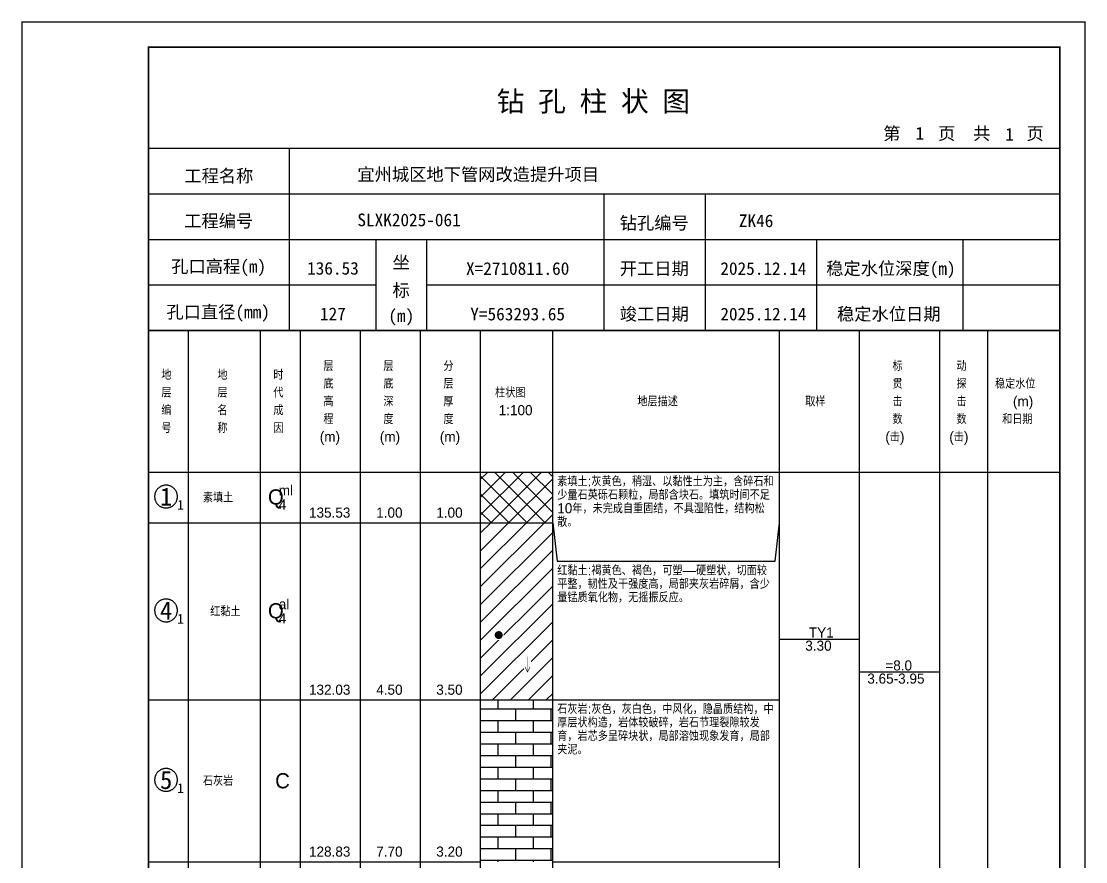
# Model space of a CAD drawing. Header units: millimetres. Extents: x 12489 to 89920, y 4630 to 4927.
# Drawn here: x 48349.3 to 48559.6, y 4760.7 to 4926.8 of the extents above; entities that cross this region are included whole.
import ezdxf
from ezdxf.enums import TextEntityAlignment as Align

# ---------------------------------------------------------------- set-up
doc = ezdxf.new("R2010")
doc.units = ezdxf.units.MM
doc.layers.add('GICAD_QUYANG', color=7, linetype='Continuous')
doc.layers.add('ZZT_TC', color=7, linetype='Continuous')
doc.styles.add('成果图图块', font='', dxfattribs={"height": 2.5})
doc.styles.add('成果图模板', font='')
doc.styles.add('成果图模板标题', font='simhei.ttf')
doc.styles.add('成果图表体', font='Comfont.shx', dxfattribs={"height": 2, "bigfont": 'Hztxt12a.shx'})
doc.styles.get('成果图图块').set_extended_font_data('FangSong_GB2312')
doc.styles.get('成果图模板').set_extended_font_data('FangSong_GB2312')

# ---------------------------------------------------------------- blocks, each defined once
blk = doc.blocks.new('DCBH-1-1-1302', base_point=(0.3, -0.11))
at = {"layer": 'ZZT_TC', "color": 7}
blk.add_polyline3d([(-0.19, 2.31, 0), (-0.3, 2.31, 0), (-0.41, 2.3, 0), (-0.52, 2.29, 0), (-0.63, 2.27, 0), (-0.73, 2.24, 0), (-0.84, 2.21, 0), (-0.95, 2.18, 0), (-1.05, 2.14, 0), (-1.15, 2.09, 0), (-1.25, 2.04, 0), (-1.35, 1.99, 0), (-1.44, 1.93, 0), (-1.53, 1.87, 0), (-1.62, 1.8, 0), (-1.7, 1.73, 0), (-1.78, 1.65, 0), (-1.86, 1.57, 0), (-1.93, 1.49, 0), (-2, 1.4, 0), (-2.06, 1.31, 0), (-2.12, 1.22, 0), (-2.17, 1.12, 0), (-2.22, 1.02, 0), (-2.27, 0.92, 0), (-2.31, 0.82, 0), (-2.34, 0.71, 0), (-2.37, 0.61, 0), (-2.4, 0.5, 0), (-2.41, 0.39, 0), (-2.43, 0.28, 0), (-2.44, 0.17, 0), (-2.44, 0.06, 0), (-2.44, -0.05, 0), (-2.43, -0.16, 0), (-2.41, -0.27, 0), (-2.4, -0.38, 0), (-2.37, -0.49, 0), (-2.34, -0.6, 0), (-2.31, -0.7, 0), (-2.27, -0.8, 0), (-2.22, -0.9, 0), (-2.17, -1, 0), (-2.12, -1.1, 0), (-2.06, -1.19, 0), (-2, -1.28, 0), (-1.93, -1.37, 0), (-1.86, -1.45, 0), (-1.78, -1.53, 0), (-1.7, -1.61, 0), (-1.62, -1.68, 0), (-1.53, -1.75, 0), (-1.44, -1.81, 0), (-1.35, -1.87, 0), (-1.25, -1.93, 0), (-1.15, -1.98, 0), (-1.05, -2.02, 0), (-0.95, -2.06, 0), (-0.84, -2.1, 0), (-0.73, -2.13, 0), (-0.63, -2.15, 0), (-0.52, -2.17, 0), (-0.41, -2.18, 0), (-0.3, -2.19, 0), (-0.19, -2.19, 0), (-0.08, -2.19, 0), (0.03, -2.18, 0), (0.14, -2.17, 0), (0.25, -2.15, 0), (0.36, -2.13, 0), (0.47, -2.1, 0), (0.57, -2.06, 0), (0.67, -2.02, 0), (0.77, -1.98, 0), (0.87, -1.93, 0), (0.97, -1.87, 0), (1.06, -1.81, 0), (1.15, -1.75, 0), (1.24, -1.68, 0), (1.32, -1.61, 0), (1.4, -1.53, 0), (1.48, -1.45, 0), (1.55, -1.37, 0), (1.62, -1.28, 0), (1.68, -1.19, 0), (1.74, -1.1, 0), (1.8, -1, 0), (1.85, -0.9, 0), (1.89, -0.8, 0), (1.93, -0.7, 0), (1.97, -0.6, 0), (2, -0.49, 0), (2.02, -0.38, 0), (2.04, -0.27, 0), (2.05, -0.16, 0), (2.06, -0.05, 0), (2.06, 0.06, 0), (2.06, 0.17, 0), (2.05, 0.28, 0), (2.04, 0.39, 0), (2.02, 0.5, 0), (2, 0.61, 0), (1.97, 0.71, 0), (1.93, 0.82, 0), (1.89, 0.92, 0), (1.85, 1.02, 0), (1.8, 1.12, 0), (1.74, 1.22, 0), (1.68, 1.31, 0), (1.62, 1.4, 0), (1.55, 1.49, 0), (1.48, 1.57, 0), (1.4, 1.65, 0), (1.32, 1.73, 0), (1.24, 1.8, 0), (1.15, 1.87, 0), (1.06, 1.93, 0), (0.97, 1.99, 0), (0.87, 2.04, 0), (0.77, 2.09, 0), (0.67, 2.14, 0), (0.57, 2.18, 0), (0.47, 2.21, 0), (0.36, 2.24, 0), (0.25, 2.27, 0), (0.14, 2.29, 0), (0.03, 2.3, 0), (-0.08, 2.31, 0), (-0.19, 2.31, 0)], dxfattribs=at)
at = {"style": '成果图图块'}
blk.add_text('1', height=3.57, dxfattribs=at).set_placement((-0.16, -1.74), align=Align.CENTER)
blk.add_text('1', height=1.91, dxfattribs=at).set_placement((2.03, -2.53))
blk = doc.blocks.new('DCBH-1-1-1303', base_point=(0.3, -0.11))
at = {"layer": 'ZZT_TC', "color": 7}
blk.add_polyline3d([(-0.19, 2.31, 0), (-0.3, 2.31, 0), (-0.41, 2.3, 0), (-0.52, 2.29, 0), (-0.63, 2.27, 0), (-0.73, 2.24, 0), (-0.84, 2.21, 0), (-0.95, 2.18, 0), (-1.05, 2.14, 0), (-1.15, 2.09, 0), (-1.25, 2.04, 0), (-1.35, 1.99, 0), (-1.44, 1.93, 0), (-1.53, 1.87, 0), (-1.62, 1.8, 0), (-1.7, 1.73, 0), (-1.78, 1.65, 0), (-1.86, 1.57, 0), (-1.93, 1.49, 0), (-2, 1.4, 0), (-2.06, 1.31, 0), (-2.12, 1.22, 0), (-2.17, 1.12, 0), (-2.22, 1.02, 0), (-2.27, 0.92, 0), (-2.31, 0.82, 0), (-2.34, 0.71, 0), (-2.37, 0.61, 0), (-2.4, 0.5, 0), (-2.41, 0.39, 0), (-2.43, 0.28, 0), (-2.44, 0.17, 0), (-2.44, 0.06, 0), (-2.44, -0.05, 0), (-2.43, -0.16, 0), (-2.41, -0.27, 0), (-2.4, -0.38, 0), (-2.37, -0.49, 0), (-2.34, -0.6, 0), (-2.31, -0.7, 0), (-2.27, -0.8, 0), (-2.22, -0.9, 0), (-2.17, -1, 0), (-2.12, -1.1, 0), (-2.06, -1.19, 0), (-2, -1.28, 0), (-1.93, -1.37, 0), (-1.86, -1.45, 0), (-1.78, -1.53, 0), (-1.7, -1.61, 0), (-1.62, -1.68, 0), (-1.53, -1.75, 0), (-1.44, -1.81, 0), (-1.35, -1.87, 0), (-1.25, -1.93, 0), (-1.15, -1.98, 0), (-1.05, -2.02, 0), (-0.95, -2.06, 0), (-0.84, -2.1, 0), (-0.73, -2.13, 0), (-0.63, -2.15, 0), (-0.52, -2.17, 0), (-0.41, -2.18, 0), (-0.3, -2.19, 0), (-0.19, -2.19, 0), (-0.08, -2.19, 0), (0.03, -2.18, 0), (0.14, -2.17, 0), (0.25, -2.15, 0), (0.36, -2.13, 0), (0.47, -2.1, 0), (0.57, -2.06, 0), (0.67, -2.02, 0), (0.77, -1.98, 0), (0.87, -1.93, 0), (0.97, -1.87, 0), (1.06, -1.81, 0), (1.15, -1.75, 0), (1.24, -1.68, 0), (1.32, -1.61, 0), (1.4, -1.53, 0), (1.48, -1.45, 0), (1.55, -1.37, 0), (1.62, -1.28, 0), (1.68, -1.19, 0), (1.74, -1.1, 0), (1.8, -1, 0), (1.85, -0.9, 0), (1.89, -0.8, 0), (1.93, -0.7, 0), (1.97, -0.6, 0), (2, -0.49, 0), (2.02, -0.38, 0), (2.04, -0.27, 0), (2.05, -0.16, 0), (2.06, -0.05, 0), (2.06, 0.06, 0), (2.06, 0.17, 0), (2.05, 0.28, 0), (2.04, 0.39, 0), (2.02, 0.5, 0), (2, 0.61, 0), (1.97, 0.71, 0), (1.93, 0.82, 0), (1.89, 0.92, 0), (1.85, 1.02, 0), (1.8, 1.12, 0), (1.74, 1.22, 0), (1.68, 1.31, 0), (1.62, 1.4, 0), (1.55, 1.49, 0), (1.48, 1.57, 0), (1.4, 1.65, 0), (1.32, 1.73, 0), (1.24, 1.8, 0), (1.15, 1.87, 0), (1.06, 1.93, 0), (0.97, 1.99, 0), (0.87, 2.04, 0), (0.77, 2.09, 0), (0.67, 2.14, 0), (0.57, 2.18, 0), (0.47, 2.21, 0), (0.36, 2.24, 0), (0.25, 2.27, 0), (0.14, 2.29, 0), (0.03, 2.3, 0), (-0.08, 2.31, 0), (-0.19, 2.31, 0)], dxfattribs=at)
at = {"style": '成果图图块'}
blk.add_text('4', height=3.57, dxfattribs=at).set_placement((-0.16, -1.74), align=Align.CENTER)
blk.add_text('1', height=1.91, dxfattribs=at).set_placement((2.03, -2.53))
blk = doc.blocks.new('DCBH-1-1-1304', base_point=(0.3, -0.11))
at = {"layer": 'ZZT_TC', "color": 7}
blk.add_polyline3d([(-0.19, 2.31, 0), (-0.3, 2.31, 0), (-0.41, 2.3, 0), (-0.52, 2.29, 0), (-0.63, 2.27, 0), (-0.73, 2.24, 0), (-0.84, 2.21, 0), (-0.95, 2.18, 0), (-1.05, 2.14, 0), (-1.15, 2.09, 0), (-1.25, 2.04, 0), (-1.35, 1.99, 0), (-1.44, 1.93, 0), (-1.53, 1.87, 0), (-1.62, 1.8, 0), (-1.7, 1.73, 0), (-1.78, 1.65, 0), (-1.86, 1.57, 0), (-1.93, 1.49, 0), (-2, 1.4, 0), (-2.06, 1.31, 0), (-2.12, 1.22, 0), (-2.17, 1.12, 0), (-2.22, 1.02, 0), (-2.27, 0.92, 0), (-2.31, 0.82, 0), (-2.34, 0.71, 0), (-2.37, 0.61, 0), (-2.4, 0.5, 0), (-2.41, 0.39, 0), (-2.43, 0.28, 0), (-2.44, 0.17, 0), (-2.44, 0.06, 0), (-2.44, -0.05, 0), (-2.43, -0.16, 0), (-2.41, -0.27, 0), (-2.4, -0.38, 0), (-2.37, -0.49, 0), (-2.34, -0.6, 0), (-2.31, -0.7, 0), (-2.27, -0.8, 0), (-2.22, -0.9, 0), (-2.17, -1, 0), (-2.12, -1.1, 0), (-2.06, -1.19, 0), (-2, -1.28, 0), (-1.93, -1.37, 0), (-1.86, -1.45, 0), (-1.78, -1.53, 0), (-1.7, -1.61, 0), (-1.62, -1.68, 0), (-1.53, -1.75, 0), (-1.44, -1.81, 0), (-1.35, -1.87, 0), (-1.25, -1.93, 0), (-1.15, -1.98, 0), (-1.05, -2.02, 0), (-0.95, -2.06, 0), (-0.84, -2.1, 0), (-0.73, -2.13, 0), (-0.63, -2.15, 0), (-0.52, -2.17, 0), (-0.41, -2.18, 0), (-0.3, -2.19, 0), (-0.19, -2.19, 0), (-0.08, -2.19, 0), (0.03, -2.18, 0), (0.14, -2.17, 0), (0.25, -2.15, 0), (0.36, -2.13, 0), (0.47, -2.1, 0), (0.57, -2.06, 0), (0.67, -2.02, 0), (0.77, -1.98, 0), (0.87, -1.93, 0), (0.97, -1.87, 0), (1.06, -1.81, 0), (1.15, -1.75, 0), (1.24, -1.68, 0), (1.32, -1.61, 0), (1.4, -1.53, 0), (1.48, -1.45, 0), (1.55, -1.37, 0), (1.62, -1.28, 0), (1.68, -1.19, 0), (1.74, -1.1, 0), (1.8, -1, 0), (1.85, -0.9, 0), (1.89, -0.8, 0), (1.93, -0.7, 0), (1.97, -0.6, 0), (2, -0.49, 0), (2.02, -0.38, 0), (2.04, -0.27, 0), (2.05, -0.16, 0), (2.06, -0.05, 0), (2.06, 0.06, 0), (2.06, 0.17, 0), (2.05, 0.28, 0), (2.04, 0.39, 0), (2.02, 0.5, 0), (2, 0.61, 0), (1.97, 0.71, 0), (1.93, 0.82, 0), (1.89, 0.92, 0), (1.85, 1.02, 0), (1.8, 1.12, 0), (1.74, 1.22, 0), (1.68, 1.31, 0), (1.62, 1.4, 0), (1.55, 1.49, 0), (1.48, 1.57, 0), (1.4, 1.65, 0), (1.32, 1.73, 0), (1.24, 1.8, 0), (1.15, 1.87, 0), (1.06, 1.93, 0), (0.97, 1.99, 0), (0.87, 2.04, 0), (0.77, 2.09, 0), (0.67, 2.14, 0), (0.57, 2.18, 0), (0.47, 2.21, 0), (0.36, 2.24, 0), (0.25, 2.27, 0), (0.14, 2.29, 0), (0.03, 2.3, 0), (-0.08, 2.31, 0), (-0.19, 2.31, 0)], dxfattribs=at)
at = {"style": '成果图图块'}
blk.add_text('5', height=3.57, dxfattribs=at).set_placement((-0.16, -1.74), align=Align.CENTER)
blk.add_text('1', height=1.91, dxfattribs=at).set_placement((2.03, -2.53))
blk = doc.blocks.new('gkqy1.dwg', base_point=(0.8, 0))
blk.add_wipeout([(-0.2, -0.2), (1.8, -0.2), (1.8, 1.8), (-0.2, 1.8)])
at = {"layer": 'GICAD_QUYANG'}
h = blk.add_hatch(color=7, dxfattribs=at)
edge = h.paths.add_edge_path()
edge.add_arc((0.8, 0.8), 0.8, 0, 360)
blk = doc.blocks.new('zztSLbg.dwg', base_point=(0.5, 0))
blk.add_wipeout([(-0.2, -0.2), (1.2, -0.2), (1.2, 3.2), (-0.2, 3.2)])
at = {"color": 7, "const_width": 0.1}
for points in [[(0.5, 3), (0.5, 0)], [(0, 1), (0.5, 0), (1, 1)]]:
    blk.add_lwpolyline(points, dxfattribs=at)
blk = doc.blocks.new('钻孔柱状图路桥昇龙制图梁世成校核莫家里.dwg164', base_point=(25, 236))
for p, q in [((52.82, 236), (52.82, 272)), ((25, 263), (205, 263)), ((115, 236), (115, 263)), ((135, 236), (135, 263)), ((25, 254), (205, 254)), ((70, 236), (70, 254)), ((80, 236), (80, 254)), ((157, 236), (157, 254)), ((185.95, 236), (185.95, 254)), ((25, 245), (70, 245)), ((80, 245), (205, 245))]:
    blk.add_line(p, q)
for points, const_width in [([(0, 0), (210, 0), (210, 297), (0, 297)], 0.25), ([(25, 5), (205, 5), (205, 292), (25, 292)], 0.3)]:
    blk.add_lwpolyline(points, close=True, dxfattribs=dict(const_width=const_width))
at = {"const_width": 0.3}
for points in [[(25, 272), (205, 272)], [(25, 236), (205, 236)]]:
    blk.add_lwpolyline(points, dxfattribs=at)
for s, height, style, p in [('钻 孔 柱 状 图', 4, '成果图模板标题', (93.8, 279.31)), ('第', 2.5, '成果图模板', (170.12, 273.7)), ('页', 2.5, '成果图模板', (180.96, 273.7)), ('共', 2.5, '成果图模板', (187.88, 273.7)), ('页', 2.5, '成果图模板', (198.44, 273.7)), ('工程名称', 2.5, '成果图模板', (32.07, 265.32)), ('宜州城区地下管网改造提升项目', 2.5, '成果图模板', (66.26, 265.61)), ('工程编号', 2.5, '成果图模板', (32.05, 256.41)), ('SLXK2025-061', 2.5, '成果图模板', (66.26, 256.61)), ('钻孔编号', 2.5, '成果图模板', (118.08, 256)), ('ZK46', 2.5, '成果图模板', (141.61, 256.43)), ('孔口高程(m)', 2.5, '成果图模板', (29.48, 247.41)), ('坐', 2.5, '成果图模板', (73.21, 248.24)), ('开工日期', 2.5, '成果图模板', (118.08, 247)), ('稳定水位深度(m)', 2.5, '成果图模板', (158.86, 247)), ('标', 2.5, '成果图模板', (73.21, 242.7)), ('孔口直径(mm)', 2.5, '成果图模板', (28.54, 238.41)), ('(m) ', 2.5, '成果图模板', (72.38, 237.65)), ('竣工日期', 2.5, '成果图模板', (118.08, 238)), ('稳定水位日期', 2.5, '成果图模板', (160.99, 238))]:
    blk.add_text(s, height=height, dxfattribs=dict(style=style)).set_placement(p)
at = {"style": '成果图模板'}
for s, p in [('1', (177.35, 273.74)), ('1', (195.08, 273.53)), ('136.53', (61.43, 247.04)), ('X=2710811.60', (97.92, 247)), ('2025.12.14', (146.46, 247)), ('127', (61.43, 238.04)), ('Y=563293.65', (97.92, 238)), ('2025.12.14', (146.46, 238))]:
    blk.add_text(s, height=2.5, dxfattribs=at).set_placement(p, align=Align.CENTER)

msp = doc.modelspace()

# ---------------------------------------------------------------- hatches: boundary and pattern name
at = {"linetype": 'Continuous'}
h = msp.add_hatch(dxfattribs=at)
h.set_pattern_fill('GKSTT', scale=0.5, style=0, pattern_type=2)
h.set_pattern_definition([(45, (0, 0), (-1.76776695, 1.76776695), []), (135, (0, 0), (-1.76776695, -1.76776695), [])])
h.paths.add_polyline_path([(48440.06, 4827.71), (48454.29, 4827.71), (48454.29, 4837.71), (48440.06, 4837.71)])
h = msp.add_hatch(dxfattribs=at)
h.set_pattern_fill('GKNXT', scale=0.5, style=0, pattern_type=2)
h.set_pattern_definition([(45, (0, 0), (-1.76776695, 1.76776695), [])])
h.paths.add_polyline_path([(48440.06, 4792.71), (48454.29, 4792.71), (48454.29, 4827.71), (48440.06, 4827.71)])
h = msp.add_hatch(dxfattribs=at)
h.set_pattern_fill('GKSHY', scale=0.5, style=0, pattern_type=2)
h.set_pattern_definition([(0, (0, 0), (0, 2.3), []), (90, (0, 0), (-3.5, 2.3), [2.3, -2.3])])
h.paths.add_polyline_path([(48440.06, 4760.71), (48454.29, 4760.71), (48454.29, 4792.71), (48440.06, 4792.71)])

# ---------------------------------------------------------------- linework, layer by layer
at = {"color": 0}
for p, q in [((48374.45, 4837.71), (48382.35, 4837.71)), ((48374.45, 4827.71), (48374.45, 4837.71)), ((48382.35, 4827.71), (48382.35, 4837.71)), ((48374.45, 4827.71), (48382.35, 4827.71)), ((48374.45, 4827.71), (48382.35, 4827.71)), ((48374.45, 4792.71), (48374.45, 4827.71)), ((48382.35, 4792.71), (48382.35, 4827.71)), ((48374.45, 4792.71), (48382.35, 4792.71)), ((48374.45, 4792.71), (48382.35, 4792.71)), ((48374.45, 4760.71), (48374.45, 4792.71)), ((48382.35, 4760.71), (48382.35, 4792.71)), ((48374.45, 4760.71), (48382.35, 4760.71))]:
    msp.add_line(p, q, dxfattribs=at)
for points in [[(48374.45, 4865.71), (48382.35, 4865.71)], [(48374.45, 4837.71), (48374.45, 4865.71)], [(48382.35, 4837.71), (48382.35, 4865.71)], [(48382.35, 4865.71), (48396.58, 4865.71)], [(48382.35, 4837.71), (48382.35, 4865.71)], [(48396.58, 4837.71), (48396.58, 4865.71)], [(48396.58, 4865.71), (48404.49, 4865.71)], [(48396.58, 4837.71), (48396.58, 4865.71)], [(48404.49, 4837.71), (48404.49, 4865.71)], [(48404.49, 4865.71), (48416.35, 4865.71)], [(48404.49, 4837.71), (48404.49, 4865.71)], [(48416.35, 4837.71), (48416.35, 4865.71)], [(48416.35, 4865.71), (48428.2, 4865.71)], [(48416.35, 4837.71), (48416.35, 4865.71)], [(48428.2, 4837.71), (48428.2, 4865.71)], [(48428.2, 4865.71), (48440.06, 4865.71)], [(48428.2, 4837.71), (48428.2, 4865.71)], [(48440.06, 4837.71), (48440.06, 4865.71)], [(48440.06, 4865.71), (48454.29, 4865.71)], [(48440.06, 4837.71), (48440.06, 4865.71)], [(48454.29, 4837.71), (48454.29, 4865.71)], [(48454.29, 4865.71), (48499.11, 4865.71)], [(48454.29, 4837.71), (48454.29, 4865.71)], [(48499.11, 4837.71), (48499.11, 4865.71)], [(48499.11, 4865.71), (48514.92, 4865.71)], [(48499.11, 4837.71), (48499.11, 4865.71)], [(48514.92, 4837.71), (48514.92, 4865.71)], [(48514.92, 4865.71), (48530.73, 4865.71)], [(48514.92, 4837.71), (48514.92, 4865.71)], [(48530.73, 4837.71), (48530.73, 4865.71)], [(48530.73, 4865.71), (48540.22, 4865.71)], [(48530.73, 4837.71), (48530.73, 4865.71)], [(48540.22, 4837.71), (48540.22, 4865.71)], [(48540.22, 4865.71), (48554.45, 4865.71)], [(48540.22, 4837.71), (48540.22, 4865.71)], [(48554.45, 4837.71), (48554.45, 4865.71)], [(48374.45, 4837.71), (48382.35, 4837.71)], [(48374.45, 4643.71), (48374.45, 4837.71)], [(48374.45, 4837.71), (48382.35, 4837.71)], [(48382.35, 4643.71), (48382.35, 4837.71)], [(48382.35, 4837.71), (48396.58, 4837.71)], [(48382.35, 4643.71), (48382.35, 4837.71)], [(48382.35, 4837.71), (48396.58, 4837.71)], [(48382.35, 4837.71), (48396.58, 4837.71)], [(48382.35, 4827.71), (48382.35, 4837.71)], [(48396.58, 4643.71), (48396.58, 4837.71)], [(48396.58, 4827.71), (48396.58, 4837.71)], [(48396.58, 4837.71), (48404.49, 4837.71)], [(48396.58, 4643.71), (48396.58, 4837.71)], [(48396.58, 4837.71), (48404.49, 4837.71)], [(48396.58, 4837.71), (48404.49, 4837.71)], [(48396.58, 4827.71), (48396.58, 4837.71)], [(48404.49, 4643.71), (48404.49, 4837.71)], [(48404.49, 4827.71), (48404.49, 4837.71)], [(48404.49, 4837.71), (48416.35, 4837.71)], [(48404.49, 4643.71), (48404.49, 4837.71)], [(48404.49, 4837.71), (48416.35, 4837.71)], [(48404.49, 4837.71), (48416.35, 4837.71)], [(48404.49, 4827.71), (48404.49, 4837.71)], [(48416.35, 4643.71), (48416.35, 4837.71)], [(48416.35, 4827.71), (48416.35, 4837.71)], [(48416.35, 4837.71), (48428.2, 4837.71)], [(48416.35, 4643.71), (48416.35, 4837.71)], [(48416.35, 4837.71), (48428.2, 4837.71)], [(48416.35, 4837.71), (48428.2, 4837.71)], [(48416.35, 4827.71), (48416.35, 4837.71)], [(48428.2, 4643.71), (48428.2, 4837.71)], [(48428.2, 4827.71), (48428.2, 4837.71)], [(48428.2, 4837.71), (48440.06, 4837.71)], [(48428.2, 4643.71), (48428.2, 4837.71)], [(48428.2, 4837.71), (48440.06, 4837.71)], [(48428.2, 4837.71), (48440.06, 4837.71)], [(48428.2, 4827.71), (48428.2, 4837.71)], [(48440.06, 4643.71), (48440.06, 4837.71)], [(48440.06, 4827.71), (48440.06, 4837.71)], [(48440.06, 4837.71), (48454.29, 4837.71)], [(48440.06, 4643.71), (48440.06, 4837.71)], [(48440.06, 4837.71), (48454.29, 4837.71)], [(48454.29, 4643.71), (48454.29, 4837.71)], [(48454.29, 4837.71), (48499.11, 4837.71)], [(48454.29, 4643.71), (48454.29, 4837.71)], [(48454.29, 4837.71), (48499.11, 4837.71)], [(48454.29, 4827.71), (48454.29, 4837.71)], [(48499.11, 4643.71), (48499.11, 4837.71)], [(48499.11, 4827.71), (48499.11, 4837.71)], [(48499.11, 4837.71), (48514.92, 4837.71)], [(48499.11, 4643.71), (48499.11, 4837.71)], [(48499.11, 4837.71), (48514.92, 4837.71)], [(48514.92, 4643.71), (48514.92, 4837.71)], [(48514.92, 4837.71), (48530.73, 4837.71)], [(48514.92, 4643.71), (48514.92, 4837.71)], [(48514.92, 4837.71), (48530.73, 4837.71)], [(48530.73, 4643.71), (48530.73, 4837.71)], [(48530.73, 4837.71), (48540.22, 4837.71)], [(48530.73, 4643.71), (48530.73, 4837.71)], [(48530.73, 4837.71), (48540.22, 4837.71)], [(48540.22, 4643.71), (48540.22, 4837.71)], [(48540.22, 4837.71), (48554.45, 4837.71)], [(48540.22, 4643.71), (48540.22, 4837.71)], [(48540.22, 4837.71), (48554.45, 4837.71)], [(48554.45, 4643.71), (48554.45, 4837.71)], [(48382.35, 4827.71), (48396.58, 4827.71)], [(48382.35, 4827.71), (48396.58, 4827.71)], [(48382.35, 4792.71), (48382.35, 4827.71)], [(48396.58, 4792.71), (48396.58, 4827.71)], [(48396.58, 4827.71), (48404.49, 4827.71)], [(48396.58, 4827.71), (48404.49, 4827.71)], [(48396.58, 4792.71), (48396.58, 4827.71)], [(48404.49, 4792.71), (48404.49, 4827.71)], [(48404.49, 4827.71), (48416.35, 4827.71)], [(48404.49, 4827.71), (48416.35, 4827.71)], [(48404.49, 4792.71), (48404.49, 4827.71)], [(48416.35, 4792.71), (48416.35, 4827.71)], [(48416.35, 4827.71), (48428.2, 4827.71)], [(48416.35, 4827.71), (48428.2, 4827.71)], [(48416.35, 4792.71), (48416.35, 4827.71)], [(48428.2, 4792.71), (48428.2, 4827.71)], [(48428.2, 4827.71), (48440.06, 4827.71)], [(48428.2, 4827.71), (48440.06, 4827.71)], [(48428.2, 4792.71), (48428.2, 4827.71)], [(48440.06, 4792.71), (48440.06, 4827.71)], [(48454.29, 4827.71), (48455.19, 4820.11)], [(48454.29, 4792.71), (48454.29, 4827.71)], [(48498.22, 4820.11), (48499.11, 4827.71)], [(48499.11, 4792.71), (48499.11, 4827.71)], [(48455.19, 4820.11), (48498.22, 4820.11)], [(48499.11, 4804.71), (48514.92, 4804.71)], [(48514.92, 4798.21), (48530.73, 4798.21)], [(48382.35, 4792.71), (48396.58, 4792.71)], [(48382.35, 4792.71), (48396.58, 4792.71)], [(48382.35, 4760.71), (48382.35, 4792.71)], [(48396.58, 4760.71), (48396.58, 4792.71)], [(48396.58, 4792.71), (48404.49, 4792.71)], [(48396.58, 4792.71), (48404.49, 4792.71)], [(48396.58, 4760.71), (48396.58, 4792.71)], [(48404.49, 4760.71), (48404.49, 4792.71)], [(48404.49, 4792.71), (48416.35, 4792.71)], [(48404.49, 4792.71), (48416.35, 4792.71)], [(48404.49, 4760.71), (48404.49, 4792.71)], [(48416.35, 4760.71), (48416.35, 4792.71)], [(48416.35, 4792.71), (48428.2, 4792.71)], [(48416.35, 4792.71), (48428.2, 4792.71)], [(48416.35, 4760.71), (48416.35, 4792.71)], [(48428.2, 4760.71), (48428.2, 4792.71)], [(48428.2, 4792.71), (48440.06, 4792.71)], [(48428.2, 4792.71), (48440.06, 4792.71)], [(48428.2, 4760.71), (48428.2, 4792.71)], [(48440.06, 4760.71), (48440.06, 4792.71)], [(48454.29, 4792.71), (48499.11, 4792.71)], [(48454.29, 4792.71), (48499.11, 4792.71)], [(48454.29, 4760.71), (48454.29, 4792.71)], [(48499.11, 4760.71), (48499.11, 4792.71)], [(48382.35, 4760.71), (48396.58, 4760.71)], [(48396.58, 4760.71), (48404.49, 4760.71)], [(48404.49, 4760.71), (48416.35, 4760.71)], [(48416.35, 4760.71), (48428.2, 4760.71)], [(48428.2, 4760.71), (48440.06, 4760.71)], [(48454.29, 4760.71), (48499.11, 4760.71)]]:
    msp.add_lwpolyline(points, dxfattribs=at)
at = {"color": 7, "flags": 128}
for points in [[(48440.06, 4827.71), (48454.29, 4827.71)], [(48440.06, 4792.71), (48454.29, 4792.71)]]:
    msp.add_lwpolyline(points, dxfattribs=at)

# ---------------------------------------------------------------- block references
for name, p in [('DCBH-1-1-1302', (48378.4, 4832.71)), ('DCBH-1-1-1303', (48378.4, 4810.21)), ('DCBH-1-1-1304', (48378.4, 4776.71))]:
    msp.add_blockref(name, p)

# ---------------------------------------------------------------- texts
at = {"color": 0, "style": '成果图表体'}
for s, height, p in [('层', 2, (48409, 4857.71)), ('层', 2, (48420.85, 4857.71)), ('分', 2, (48432.71, 4857.71)), ('标', 2, (48521.41, 4857.71)), ('动', 2, (48534.05, 4857.71)), ('地', 2, (48376.98, 4855.96)), ('地', 2, (48388.05, 4855.96)), ('时', 2, (48399.11, 4855.96)), ('底', 2, (48409, 4854.21)), ('底', 2, (48420.85, 4854.21)), ('层', 2, (48432.71, 4854.21)), ('贯', 2, (48521.41, 4854.21)), ('探', 2, (48534.05, 4854.21)), ('稳定水位', 2, (48541.65, 4854.21)), ('层', 2, (48376.98, 4852.46)), ('层', 2, (48388.05, 4852.46)), ('代', 2, (48399.11, 4852.46)), ('高', 2, (48409, 4850.71)), ('深', 2, (48420.85, 4850.71)), ('厚', 2, (48432.71, 4850.71)), ('柱状图', 2, (48442.91, 4852.46)), ('地层描述', 2, (48471.02, 4850.71)), ('取样', 2, (48504.18, 4850.71)), ('击', 2, (48521.41, 4850.71)), ('击', 2, (48534.05, 4850.71)), ('(m)', 2, (48545.2, 4850.71)), ('编', 2, (48376.98, 4848.96)), ('名', 2, (48388.05, 4848.96)), ('成', 2, (48399.11, 4848.96)), ('1:100', 2, (48443.62, 4848.96)), ('程', 2, (48409, 4847.21)), ('度', 2, (48420.85, 4847.21)), ('度', 2, (48432.71, 4847.21)), ('数', 2, (48521.41, 4847.21)), ('数', 2, (48534.05, 4847.21)), ('和日期', 2, (48543.07, 4847.21)), ('号', 2, (48376.98, 4845.46)), ('称', 2, (48388.05, 4845.46)), ('因', 2, (48399.11, 4845.46)), ('(m)', 2, (48408.28, 4843.71)), ('(m)', 2, (48420.14, 4843.71)), ('(m)', 2, (48432, 4843.71)), ('(击)', 2, (48519.99, 4843.71)), ('(击)', 2, (48532.63, 4843.71)), ('素填土', 2, (48385.2, 4831.71)), ('Q', 3, (48398.05, 4831.31)), ('ml', 2, (48400.18, 4833.11)), ('4', 2, (48400.18, 4830.31)), ('135.53', 2, (48406.15, 4828.71)), ('1.00', 2, (48419.43, 4828.71)), ('1.00', 2, (48431.29, 4828.71)), ('al', 2, (48400.18, 4810.61)), ('红黏土', 2, (48386.63, 4809.21)), ('Q', 3, (48398.05, 4808.81)), ('4', 2, (48400.18, 4807.81)), ('TY1', 2, (48504.89, 4805.01)), ('3.30', 2, (48504.18, 4802.41)), ('=8.0', 2, (48519.99, 4798.51)), ('3.65-3.95', 2, (48516.43, 4795.91)), ('132.03', 2, (48406.15, 4793.71)), ('4.50', 2, (48419.43, 4793.71)), ('3.50', 2, (48431.29, 4793.71)), ('石灰岩', 2, (48385.2, 4775.71)), ('C', 3, (48399.47, 4775.21)), ('128.83', 2, (48406.15, 4761.71)), ('7.70', 2, (48419.43, 4761.71)), ('3.20', 2, (48431.29, 4761.71))]:
    msp.add_text(s, height=height, dxfattribs=at).set_placement(p)
at = {"color": 0, "char_height": 2, "width": 43.0292, "attachment_point": 1, "line_spacing_factor": 0.8, "style": '成果图表体'}
for s, insert in [('素填土:灰黄色，稍湿、以黏性土为主，含碎石和少量石英砾石颗粒，局部含块石。填筑时间不足10年，未完成自重固结，不具湿陷性，结构松散。', (48455.19, 4836.91)), ('红黏土:褐黄色、褐色，可塑—硬塑状，切面较平整，韧性及干强度高，局部夹灰岩碎屑，含少量锰质氧化物，无摇振反应。', (48455.19, 4819.31)), ('石灰岩:灰色，灰白色，中风化，隐晶质结构，中厚层状构造，岩体较破碎，岩石节理裂隙较发育，岩芯多呈碎块状，局部溶蚀现象发育，局部夹泥。', (48455.19, 4791.91))]:
    msp.add_mtext(s, dxfattribs=dict(at, insert=insert))

# ---------------------------------------------------------------- next in the draw order: block references
for name, p in [('gkqy1.dwg', (48443.62, 4804.71)), ('zztSLbg.dwg', (48449.31, 4798.21))]:
    msp.add_blockref(name, p)

# ---------------------------------------------------------------- next in the draw order: block references
msp.add_blockref('钻孔柱状图路桥昇龙制图梁世成校核莫家里.dwg164', (48374.45, 4865.71))

doc.saveas('drawing.dxf')
